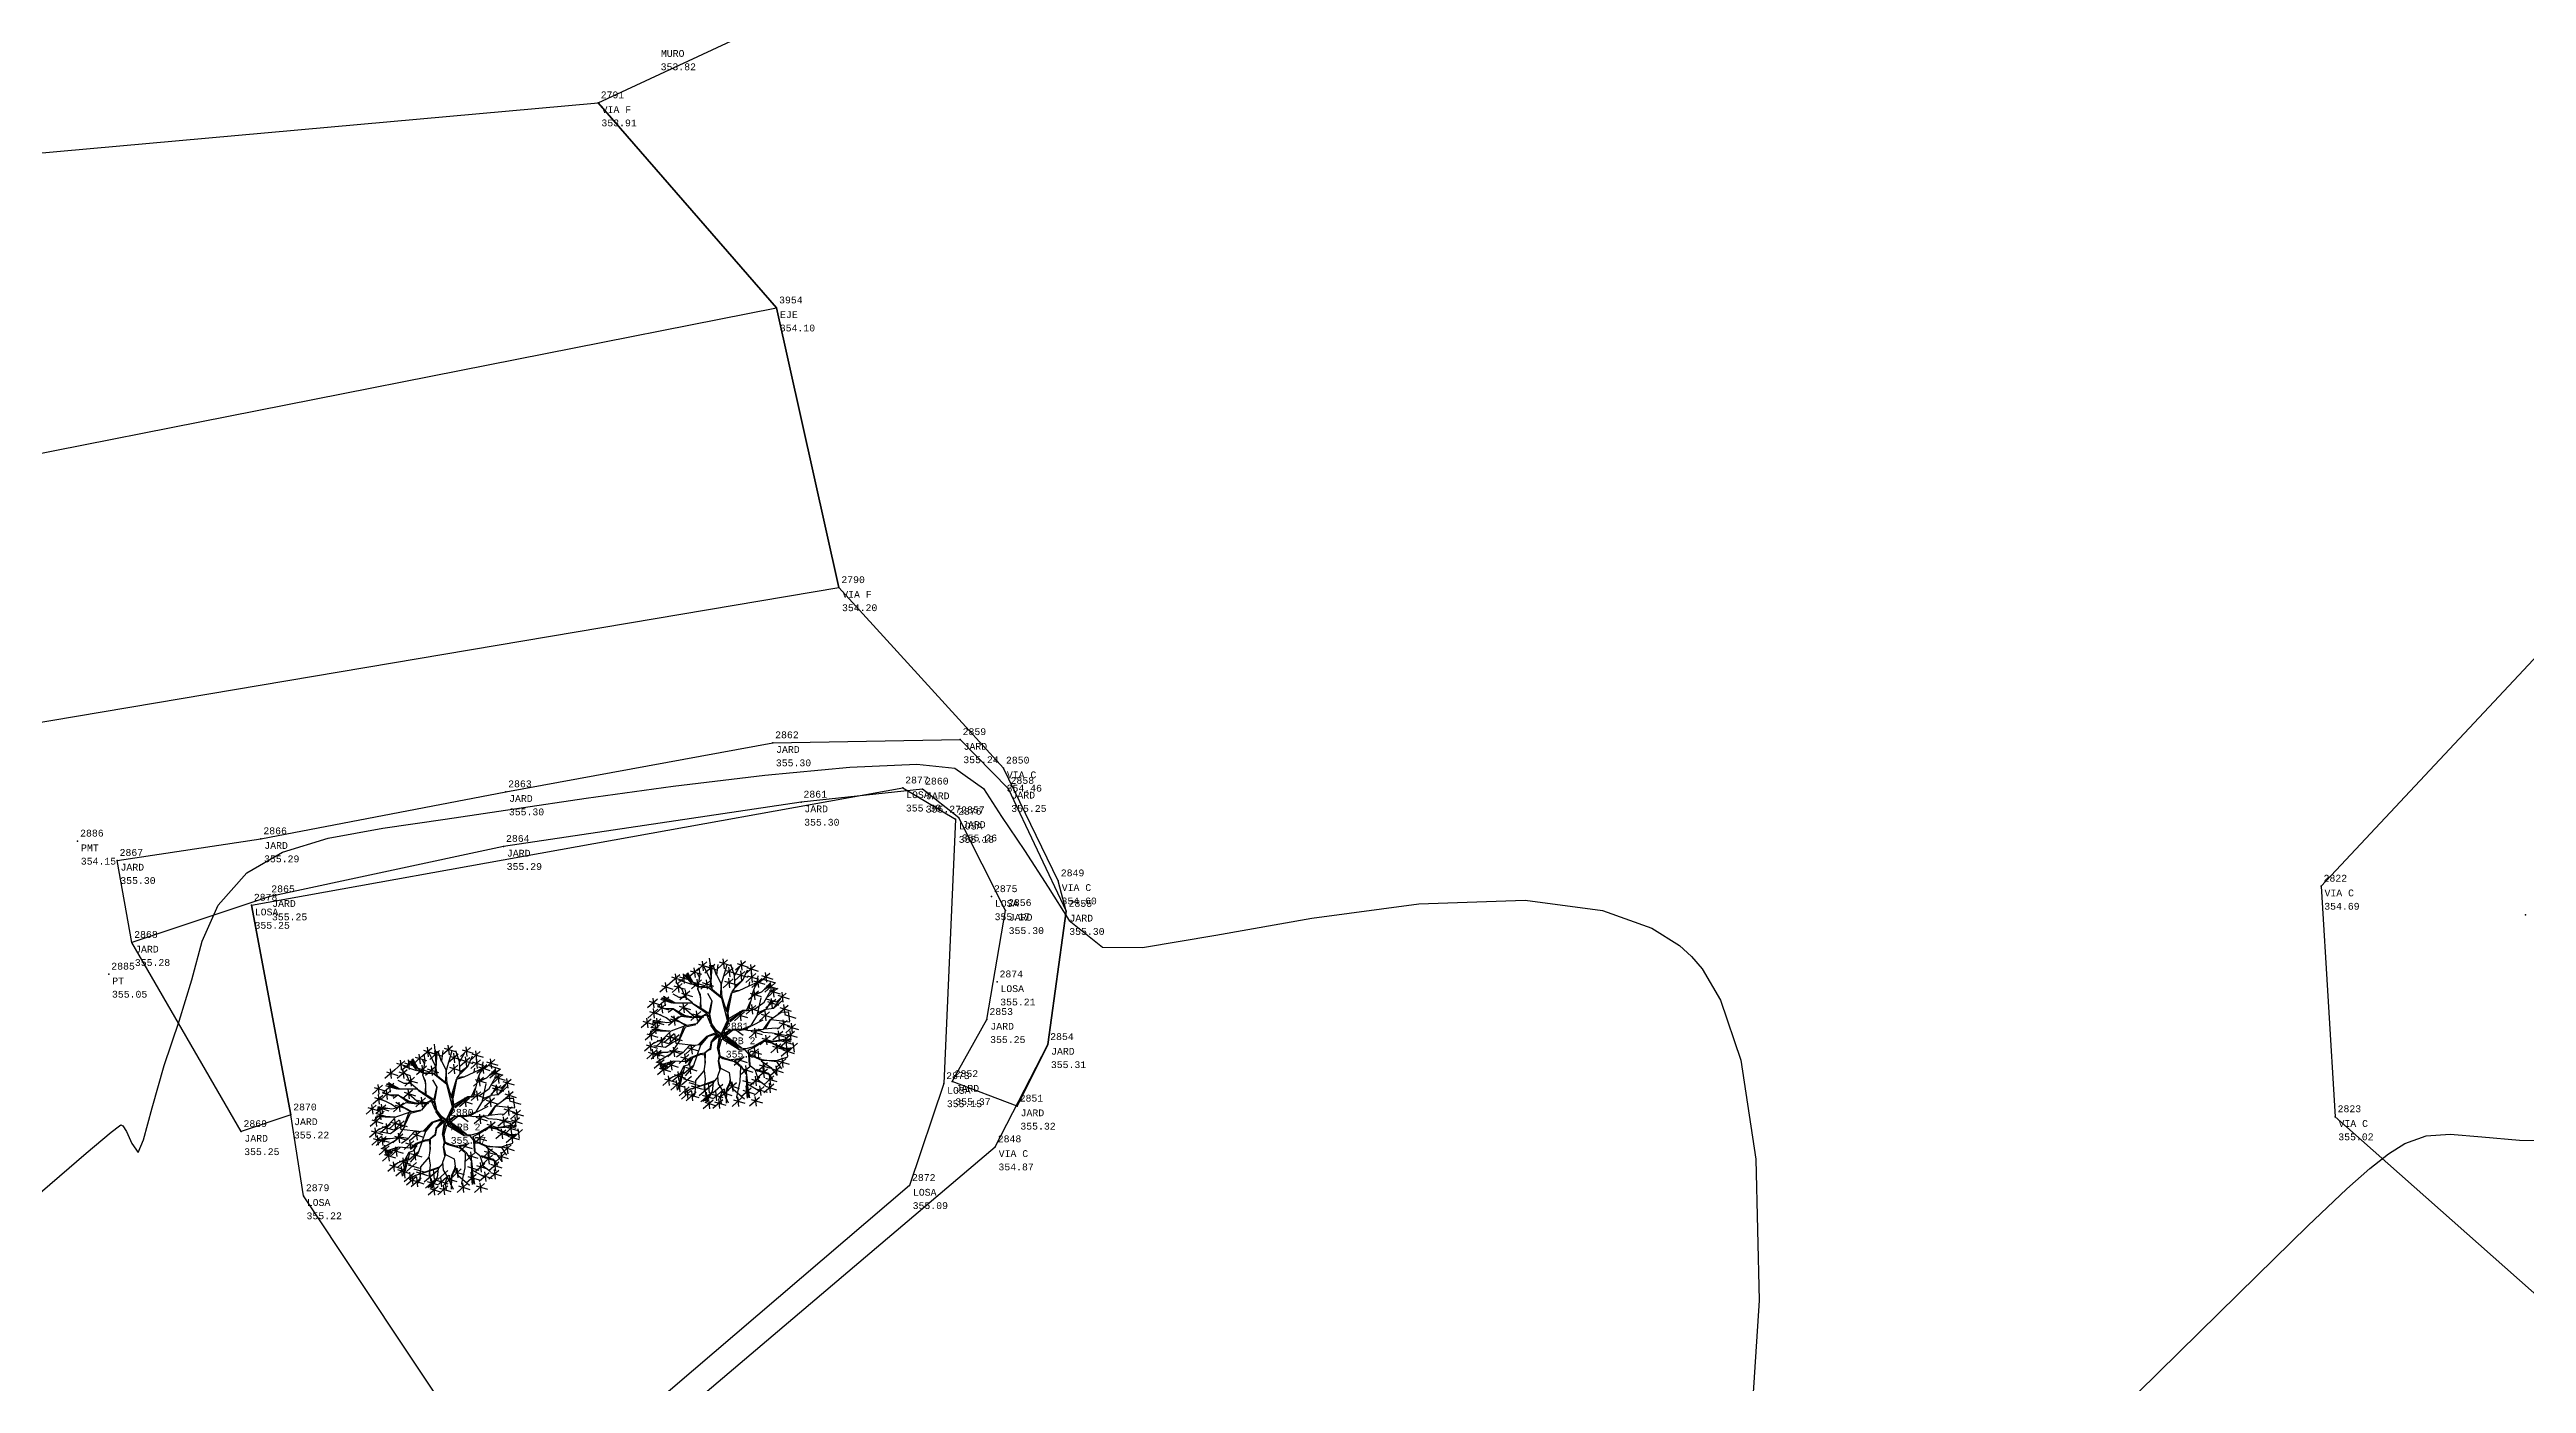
# Model space of a CAD drawing. Header units: metres. Extents: x 5050628 to 5051715, y 2427226 to 2427693.
# Drawn here: x 5051658.93 to 5051677.12, y 2427656.23 to 2427666.03 of the extents above; entities that cross this region are included whole.
import ezdxf
from ezdxf.enums import TextEntityAlignment as Align

# ---------------------------------------------------------------- set-up
doc = ezdxf.new("R2010")
doc.units = ezdxf.units.M
for name, color, linetype in [('1. Eje Vía', 7, 'Continuous'), ('ARBOLES', 3, 'Continuous'), ('C-TOPO-MINR-N', 11, 'Continuous'), ('CVL_PUNTO', 2, 'Continuous'), ('CVL_PUNTO_COR', 2, 'Continuous'), ('CVL_PUNTO_NUM', 2, 'Continuous'), ('Jardinera', 102, 'Continuous'), ('Losa', 253, 'Continuous'), ('Via Concreto', 252, 'Continuous'), ('Vía', 40, 'Continuous')]:
    doc.layers.add(name, color=color, linetype=linetype)
doc.styles.add('MONOTXT4', font='monotxt4.shx')

# ---------------------------------------------------------------- blocks, each defined once
blk = doc.blocks.new('ar-2')
at = {"layer": 'ARBOLES'}
for p, q in [((29.603, 112.491), (29.626, 112.29)), ((29.982, 112.455), (29.776, 112.272)), ((29.887, 112.473), (29.91, 112.272)), ((28.786, 111.965), (28.579, 111.782)), ((28.69, 111.982), (28.714, 111.782)), ((28.994, 112.147), (28.788, 111.964)), ((28.821, 112.102), (29.055, 112.03)), ((29.043, 111.964), (28.837, 111.781)), ((28.899, 112.164), (28.922, 111.964)), ((28.948, 111.981), (28.971, 111.781)), ((29.159, 112.15), (28.953, 111.966)), ((29.24, 111.943), (28.972, 112.031)), ((28.986, 112.105), (29.22, 112.033)), ((29.064, 112.167), (29.087, 111.966)), ((29.381, 112.272), (29.175, 112.089)), ((29.208, 112.227), (29.442, 112.155)), ((29.442, 112.04), (29.235, 111.857)), ((29.269, 111.995), (29.502, 111.923)), ((29.286, 112.289), (29.309, 112.089)), ((29.552, 112.413), (29.346, 112.23)), ((29.401, 112.088), (29.364, 112.162)), ((29.379, 112.368), (29.613, 112.296)), ((29.632, 112.027), (29.426, 111.844)), ((29.457, 112.43), (29.48, 112.23)), ((29.459, 111.982), (29.692, 111.91)), ((29.716, 112.36), (29.509, 112.177)), ((29.537, 112.044), (29.56, 111.844)), ((29.543, 112.315), (29.776, 112.243)), ((29.809, 112.411), (30.043, 112.339)), ((30.096, 112.061), (29.889, 111.878)), ((30.099, 112.288), (29.893, 112.105)), ((29.923, 112.016), (30.156, 111.944)), ((29.926, 112.243), (30.16, 112.171)), ((30, 112.078), (30.023, 111.878)), ((30.004, 112.305), (30.027, 112.105)), ((30.344, 112.212), (30.137, 112.029)), ((30.353, 112.423), (30.146, 112.24)), ((30.171, 112.168), (30.404, 112.095)), ((30.18, 112.379), (30.413, 112.306)), ((30.248, 112.23), (30.271, 112.029)), ((30.257, 112.441), (30.28, 112.24)), ((30.555, 112.339), (30.348, 112.155)), ((30.566, 112.171), (30.36, 111.988)), ((30.382, 112.294), (30.615, 112.222)), ((30.393, 112.127), (30.627, 112.054)), ((30.434, 111.919), (30.446, 112)), ((30.459, 112.356), (30.482, 112.155)), ((30.471, 112.189), (30.494, 111.988)), ((30.694, 112.066), (30.488, 111.883)), ((30.521, 112.021), (30.755, 111.949)), ((30.599, 112.083), (30.622, 111.883)), ((30.86, 112.173), (30.654, 111.99)), ((30.687, 112.129), (30.921, 112.056)), ((30.743, 112.051), (30.977, 111.979)), ((30.963, 111.971), (30.756, 111.788)), ((30.765, 112.191), (30.788, 111.99)), ((30.867, 111.988), (30.89, 111.788)), ((28.528, 111.641), (28.322, 111.457)), ((28.536, 111.431), (28.33, 111.248)), ((28.355, 111.596), (28.589, 111.524)), ((28.433, 111.658), (28.456, 111.457)), ((28.441, 111.449), (28.464, 111.248)), ((28.703, 111.533), (28.497, 111.35)), ((28.68, 111.44), (28.53, 111.502)), ((28.764, 111.682), (28.558, 111.499)), ((28.608, 111.55), (28.631, 111.35)), ((28.613, 111.92), (28.846, 111.848)), ((28.669, 111.7), (28.692, 111.499)), ((28.87, 111.919), (29.104, 111.847)), ((29.153, 111.542), (28.947, 111.359)), ((28.98, 111.498), (29.214, 111.426)), ((29.198, 111.809), (28.992, 111.626)), ((29.025, 111.764), (29.259, 111.692)), ((29.058, 111.56), (29.081, 111.359)), ((29.29, 111.272), (29.084, 111.452)), ((29.103, 111.827), (29.126, 111.626)), ((30.572, 111.509), (30.366, 111.326)), ((30.399, 111.465), (30.632, 111.392)), ((30.449, 111.764), (30.683, 111.692)), ((30.477, 111.527), (30.5, 111.326)), ((30.527, 111.827), (30.55, 111.626)), ((30.603, 111.328), (30.677, 111.671)), ((30.79, 111.926), (31.023, 111.854)), ((30.808, 111.591), (31.042, 111.519)), ((31.017, 111.865), (30.81, 111.682)), ((30.844, 111.82), (31.077, 111.748)), ((30.857, 111.782), (30.956, 111.857)), ((30.921, 111.882), (30.945, 111.682)), ((31.2, 111.764), (30.994, 111.581)), ((31.027, 111.72), (31.261, 111.648)), ((31.239, 111.509), (31.033, 111.326)), ((31.066, 111.465), (31.3, 111.392)), ((31.105, 111.782), (31.128, 111.581)), ((31.144, 111.527), (31.167, 111.326)), ((28.4, 111.227), (28.194, 111.044)), ((28.227, 111.182), (28.46, 111.11)), ((28.48, 110.97), (28.274, 110.787)), ((28.305, 111.244), (28.328, 111.044)), ((28.307, 110.925), (28.541, 110.853)), ((28.363, 111.387), (28.597, 111.315)), ((28.569, 111.108), (28.363, 110.925)), ((28.385, 110.987), (28.408, 110.787)), ((28.603, 111.231), (28.396, 111.048)), ((28.43, 111.186), (28.663, 111.114)), ((28.474, 111.126), (28.497, 110.925)), ((28.507, 111.248), (28.53, 111.048)), ((28.875, 110.925), (28.669, 110.742)), ((28.964, 111.276), (28.758, 111.092)), ((28.78, 110.942), (28.803, 110.742)), ((28.869, 111.293), (28.892, 111.092)), ((28.885, 110.919), (28.908, 110.719)), ((29.426, 111.381), (29.22, 111.198)), ((29.253, 111.336), (29.486, 111.264)), ((29.331, 111.398), (29.354, 111.198)), ((30.16, 111.33), (30.393, 111.258)), ((30.237, 111.392), (30.26, 111.192)), ((30.638, 111.025), (30.432, 110.841)), ((30.465, 110.98), (30.699, 110.908)), ((30.543, 111.042), (30.566, 110.841)), ((30.85, 111.375), (30.644, 111.192)), ((30.677, 111.33), (30.911, 111.258)), ((30.755, 111.392), (30.778, 111.192)), ((31.128, 110.97), (30.922, 110.787)), ((31.222, 111.198), (31.016, 111.015)), ((31.033, 110.987), (31.056, 110.787)), ((31.049, 111.153), (31.283, 111.081)), ((31.094, 111.372), (31.231, 111.378)), ((31.127, 111.215), (31.15, 111.015)), ((31.368, 110.97), (31.162, 110.787)), ((31.164, 111.32), (31.398, 111.248)), ((31.394, 111.125), (31.188, 110.942)), ((31.195, 110.925), (31.428, 110.853)), ((31.221, 111.081), (31.455, 111.009)), ((31.242, 111.382), (31.265, 111.182)), ((31.273, 110.987), (31.296, 110.787)), ((31.299, 111.143), (31.322, 110.942)), ((28.468, 110.742), (28.262, 110.559)), ((28.295, 110.697), (28.529, 110.625)), ((28.513, 110.584), (28.307, 110.401)), ((28.34, 110.539), (28.574, 110.467)), ((28.373, 110.759), (28.396, 110.559)), ((28.608, 110.578), (28.402, 110.395)), ((28.418, 110.601), (28.441, 110.401)), ((28.435, 110.533), (28.669, 110.461)), ((28.699, 110.836), (28.493, 110.653)), ((28.513, 110.595), (28.536, 110.395)), ((28.526, 110.791), (28.759, 110.719)), ((28.574, 110.403), (28.597, 110.203)), ((28.604, 110.853), (28.627, 110.653)), ((28.702, 110.88), (28.936, 110.808)), ((28.953, 110.629), (28.747, 110.446)), ((28.98, 110.902), (28.774, 110.719)), ((28.78, 110.585), (29.013, 110.513)), ((28.807, 110.857), (29.041, 110.785)), ((28.858, 110.647), (28.881, 110.446)), ((29.183, 110.491), (28.977, 110.308)), ((29.01, 110.446), (29.243, 110.374)), ((29.088, 110.508), (29.111, 110.308)), ((29.32, 110.686), (29.114, 110.503)), ((29.147, 110.641), (29.381, 110.569)), ((29.225, 110.703), (29.248, 110.503)), ((30.328, 110.446), (30.122, 110.263)), ((30.155, 110.402), (30.389, 110.329)), ((30.627, 110.614), (30.421, 110.43)), ((30.454, 110.569), (30.687, 110.497)), ((30.532, 110.631), (30.555, 110.43)), ((30.868, 110.88), (30.662, 110.697)), ((30.773, 110.897), (30.796, 110.697)), ((31.089, 110.713), (30.883, 110.53)), ((30.916, 110.668), (31.15, 110.596)), ((30.994, 110.73), (31.017, 110.53)), ((31.2, 110.407), (30.994, 110.224)), ((31.276, 110.82), (31.07, 110.637)), ((31.301, 110.632), (31.094, 110.449)), ((31.103, 110.776), (31.336, 110.704)), ((31.105, 110.425), (31.128, 110.224)), ((31.128, 110.587), (31.361, 110.515)), ((31.181, 110.838), (31.204, 110.637)), ((31.205, 110.649), (31.228, 110.449)), ((31.433, 110.725), (31.227, 110.542)), ((31.338, 110.742), (31.361, 110.542)), ((28.669, 110.386), (28.463, 110.203)), ((28.738, 110.254), (28.532, 110.071)), ((28.565, 110.21), (28.798, 110.138)), ((28.848, 110.035), (28.641, 109.852)), ((28.643, 110.272), (28.666, 110.071)), ((28.675, 109.99), (28.908, 109.918)), ((28.897, 110.351), (28.69, 110.168)), ((28.724, 110.306), (28.957, 110.234)), ((28.752, 110.053), (28.776, 109.852)), ((28.801, 110.368), (28.825, 110.168)), ((29.013, 109.94), (28.807, 109.757)), ((28.84, 109.895), (29.074, 109.823)), ((29.048, 110.123), (28.842, 109.94)), ((28.875, 110.078), (29.109, 110.006)), ((28.918, 109.957), (28.941, 109.757)), ((28.953, 110.14), (28.976, 109.94)), ((28.974, 109.92), (28.997, 109.72)), ((29.237, 110.04), (29.031, 109.856)), ((29.064, 109.995), (29.297, 109.923)), ((29.113, 110.228), (29.346, 110.156)), ((29.181, 109.913), (29.414, 109.841)), ((29.581, 109.897), (29.605, 109.696)), ((30.165, 109.907), (29.959, 109.724)), ((30.449, 110.246), (30.243, 110.063)), ((30.276, 110.201), (30.51, 110.129)), ((30.294, 109.956), (30.527, 109.884)), ((30.354, 110.263), (30.377, 110.063)), ((30.65, 110.024), (30.444, 109.841)), ((30.477, 109.979), (30.71, 109.907)), ((30.555, 110.041), (30.578, 109.841)), ((30.811, 110.324), (30.605, 110.14)), ((30.811, 110.191), (30.605, 110.008)), ((30.638, 110.279), (30.872, 110.207)), ((30.716, 110.341), (30.739, 110.14)), ((30.716, 110.208), (30.739, 110.008)), ((30.944, 110.051), (30.738, 109.868)), ((30.771, 110.006), (31.004, 109.934)), ((30.844, 109.897), (30.867, 109.696)), ((30.849, 110.068), (30.872, 109.868)), ((31.078, 110.24), (30.872, 110.057)), ((30.883, 110.226), (31.007, 110.065)), ((30.905, 110.195), (31.138, 110.123)), ((30.983, 110.257), (31.006, 110.057)), ((29.186, 109.821), (28.979, 109.638)), ((29.235, 109.753), (29.028, 109.57)), ((29.09, 109.838), (29.113, 109.638)), ((29.331, 109.718), (29.124, 109.535)), ((29.139, 109.77), (29.162, 109.57)), ((29.158, 109.673), (29.391, 109.601)), ((29.23, 109.845), (29.463, 109.773)), ((29.235, 109.735), (29.259, 109.535)), ((29.603, 109.817), (29.397, 109.634)), ((29.459, 109.65), (29.692, 109.578)), ((29.684, 109.547), (29.478, 109.364)), ((29.508, 109.835), (29.531, 109.634)), ((29.511, 109.502), (29.745, 109.43)), ((29.514, 109.523), (29.632, 109.679)), ((29.537, 109.712), (29.56, 109.512)), ((29.589, 109.564), (29.612, 109.364)), ((29.654, 109.673), (29.887, 109.601)), ((29.887, 109.874), (29.681, 109.691)), ((29.887, 109.556), (29.681, 109.373)), ((29.904, 109.773), (29.698, 109.59)), ((29.714, 109.512), (29.948, 109.44)), ((29.731, 109.735), (29.754, 109.535)), ((29.792, 109.574), (29.815, 109.373)), ((30.01, 109.763), (29.803, 109.579)), ((29.869, 109.753), (29.831, 109.61)), ((29.831, 109.61), (29.85, 109.479)), ((29.837, 109.718), (30.07, 109.646)), ((29.914, 109.78), (29.938, 109.579)), ((29.992, 109.862), (30.226, 109.79)), ((30.282, 109.601), (30.076, 109.418)), ((30.109, 109.556), (30.343, 109.484)), ((30.167, 109.616), (30.211, 109.523)), ((30.187, 109.618), (30.21, 109.418)), ((30.471, 109.796), (30.265, 109.613)), ((30.298, 109.751), (30.532, 109.679)), ((30.376, 109.813), (30.399, 109.613)), ((30.645, 109.605), (30.439, 109.422)), ((30.472, 109.561), (30.706, 109.489)), ((30.743, 109.829), (30.537, 109.646)), ((30.55, 109.623), (30.573, 109.422)), ((30.57, 109.784), (30.804, 109.712)), ((30.648, 109.846), (30.671, 109.646)), ((30.94, 109.879), (30.733, 109.696)), ((30.767, 109.835), (31, 109.763))]:
    blk.add_line(p, q, dxfattribs=at)
at = {"layer": 'ARBOLES', "color": 27}
for p, q in [((29.041, 111.839), (28.91, 111.982)), ((29.245, 111.956), (29.091, 112.149)), ((29.115, 112.149), (29.24, 111.988)), ((29.24, 111.988), (29.14, 112.174)), ((29.277, 111.969), (29.158, 112.187)), ((29.383, 111.888), (29.245, 111.956)), ((29.383, 111.9), (29.277, 111.969)), ((29.346, 112.057), (29.369, 111.857)), ((29.37, 111.844), (29.414, 112.149)), ((29.414, 112.149), (29.395, 112.287)), ((29.638, 112.025), (29.5, 112.311)), ((29.638, 112.218), (29.619, 112.342)), ((29.619, 111.888), (29.644, 112.043)), ((29.62, 112.377), (29.643, 112.177)), ((29.638, 112.342), (29.65, 112.224)), ((29.644, 112.043), (29.638, 112.218)), ((29.644, 111.993), (29.662, 112.348)), ((29.669, 111.832), (29.644, 111.993)), ((29.756, 112.137), (29.688, 112.342)), ((29.762, 112.143), (29.787, 112.361)), ((29.849, 111.956), (29.762, 112.143)), ((29.837, 111.701), (29.855, 111.95)), ((29.874, 111.677), (29.849, 111.956)), ((29.855, 111.956), (29.974, 112.361)), ((30.129, 112.131), (30.048, 112.355)), ((30.142, 111.882), (30.129, 112.131)), ((30.136, 112.137), (30.229, 112.305)), ((30.142, 111.919), (30.297, 112.038)), ((30.147, 111.882), (30.297, 112.031)), ((30.297, 112.031), (30.396, 112.249)), ((30.428, 111.913), (30.739, 112.056)), ((30.546, 111.888), (30.595, 111.956)), ((30.595, 111.956), (30.621, 112.125)), ((30.701, 111.8), (30.857, 111.963)), ((30.757, 111.863), (30.87, 111.943)), ((28.53, 111.488), (28.763, 111.416)), ((28.591, 111.638), (28.825, 111.565)), ((28.853, 111.558), (28.611, 111.664)), ((28.853, 111.564), (28.636, 111.67)), ((28.897, 111.564), (28.654, 111.695)), ((28.853, 111.44), (28.68, 111.44)), ((28.848, 111.434), (28.755, 111.366)), ((28.978, 111.677), (28.853, 111.744)), ((29.245, 111.558), (28.853, 111.558)), ((29.091, 111.303), (28.853, 111.44)), ((29.041, 111.297), (28.854, 111.434)), ((29.091, 111.677), (28.978, 111.677)), ((29.102, 111.683), (29.041, 111.839)), ((29.258, 111.564), (29.102, 111.683)), ((29.494, 111.409), (29.245, 111.558)), ((29.563, 111.334), (29.271, 111.534)), ((29.42, 111.733), (29.37, 111.844)), ((29.37, 111.844), (29.42, 111.683)), ((29.494, 111.894), (29.383, 111.9)), ((29.588, 111.876), (29.383, 111.888)), ((29.42, 111.683), (29.414, 111.471)), ((29.439, 111.458), (29.42, 111.733)), ((29.619, 111.888), (29.494, 111.894)), ((29.662, 111.601), (29.576, 111.757)), ((29.862, 111.657), (29.588, 111.876)), ((29.6, 111.352), (29.656, 111.595)), ((29.625, 111.346), (29.662, 111.601)), ((29.638, 111.906), (29.644, 111.863)), ((29.881, 111.664), (29.669, 111.832)), ((29.98, 111.197), (29.862, 111.657)), ((29.967, 111.378), (29.881, 111.664)), ((29.961, 111.421), (30.067, 111.77)), ((29.98, 111.384), (30.017, 111.534)), ((29.998, 111.365), (30.08, 111.794)), ((30.08, 111.794), (30.142, 111.882)), ((30.086, 111.776), (30.223, 111.82)), ((30.104, 111.813), (30.229, 111.826)), ((30.223, 111.82), (30.428, 111.913)), ((30.297, 111.409), (30.422, 111.421)), ((30.385, 111.421), (30.459, 111.59)), ((30.622, 111.809), (30.416, 111.626)), ((30.422, 111.421), (30.446, 111.502)), ((30.446, 111.502), (30.491, 111.701)), ((30.471, 111.409), (30.565, 111.446)), ((30.484, 111.714), (30.546, 111.888)), ((30.491, 111.701), (30.701, 111.8)), ((30.502, 111.739), (30.695, 111.794)), ((30.565, 111.446), (30.739, 111.577)), ((30.609, 111.322), (30.783, 111.434)), ((30.615, 111.366), (30.789, 111.44)), ((30.739, 111.577), (30.857, 111.782)), ((30.757, 111.85), (30.882, 111.919)), ((30.981, 111.635), (30.775, 111.452)), ((30.783, 111.648), (31.017, 111.576)), ((30.783, 111.434), (30.939, 111.453)), ((30.789, 111.434), (30.895, 111.621)), ((30.886, 111.653), (30.909, 111.452)), ((30.939, 111.453), (31.088, 111.652)), ((30.939, 111.453), (31.119, 111.614)), ((28.396, 111.064), (28.63, 110.991)), ((28.406, 110.992), (28.767, 110.98)), ((28.786, 110.98), (28.412, 111.011)), ((28.637, 111.16), (28.419, 111.135)), ((28.431, 111.16), (28.556, 111.166)), ((28.723, 111.148), (28.437, 111.198)), ((28.711, 111.253), (28.481, 111.359)), ((28.804, 110.979), (28.648, 110.817)), ((28.829, 111.166), (28.711, 111.253)), ((28.823, 111.166), (28.723, 111.148)), ((28.791, 111.231), (29.025, 111.159)), ((29.102, 111.085), (28.804, 110.979)), ((29.116, 111.085), (28.811, 111.284)), ((29.016, 111.278), (28.823, 111.166)), ((29.072, 111.067), (28.973, 110.799)), ((29.103, 111.06), (28.985, 110.805)), ((28.997, 111.173), (29.14, 111.098)), ((29.246, 111.253), (29.016, 111.278)), ((29.234, 111.272), (29.041, 111.297)), ((29.277, 111.259), (29.091, 111.303)), ((29.339, 111.129), (29.102, 111.085)), ((29.109, 111.067), (29.327, 111.116)), ((29.408, 111.26), (29.265, 111.26)), ((29.457, 111.285), (29.277, 111.259)), ((29.47, 111.285), (29.339, 111.129)), ((29.433, 111.278), (29.339, 111.129)), ((29.544, 111.334), (29.457, 111.285)), ((29.55, 111.309), (29.47, 111.285)), ((29.619, 111.328), (29.494, 111.409)), ((29.738, 110.942), (29.545, 110.868)), ((29.55, 111.309), (29.625, 111.135)), ((29.756, 110.917), (29.551, 110.861)), ((29.595, 111.266), (29.563, 111.334)), ((29.644, 111.11), (29.6, 111.322)), ((29.656, 111.129), (29.619, 111.328)), ((29.763, 110.923), (29.638, 111.098)), ((29.749, 110.967), (29.644, 111.11)), ((29.848, 110.918), (29.651, 110.743)), ((29.756, 110.992), (29.656, 111.129)), ((29.657, 110.768), (29.781, 110.936)), ((29.812, 110.923), (29.657, 110.768)), ((29.855, 110.917), (29.749, 110.967)), ((29.855, 110.917), (29.756, 110.992)), ((29.848, 110.918), (29.775, 110.612)), ((29.848, 110.918), (29.98, 111.197)), ((29.848, 110.918), (30.004, 111.179)), ((29.848, 110.918), (29.887, 110.811)), ((29.893, 110.954), (29.881, 110.917)), ((29.881, 110.917), (29.905, 110.817)), ((29.905, 110.817), (29.918, 110.917)), ((29.918, 110.992), (30.017, 111.16)), ((29.918, 110.936), (30.043, 111.017)), ((29.918, 110.917), (29.918, 110.992)), ((29.924, 110.911), (30.018, 110.986)), ((29.949, 110.886), (30.092, 111.005)), ((29.998, 111.352), (29.967, 111.378)), ((30.004, 111.179), (29.974, 111.346)), ((30.017, 111.179), (29.998, 111.352)), ((30.017, 111.246), (30.297, 111.409)), ((30.018, 110.986), (30.105, 111.017)), ((30.03, 111.209), (30.253, 111.359)), ((30.036, 111.179), (30.309, 111.396)), ((30.092, 111.005), (30.155, 111.005)), ((30.105, 111.017), (30.298, 111.017)), ((30.333, 111.375), (30.126, 111.192)), ((30.155, 111.005), (30.31, 110.892)), ((30.192, 110.986), (30.323, 111.011)), ((30.279, 111.017), (30.472, 111.091)), ((30.298, 111.017), (30.422, 110.992)), ((30.309, 111.396), (30.471, 111.409)), ((30.348, 111.017), (30.478, 111.091)), ((30.422, 110.992), (30.727, 111.017)), ((30.472, 111.091), (30.609, 111.322)), ((30.491, 111.091), (30.721, 111.21)), ((30.528, 110.992), (30.659, 110.986)), ((30.628, 111.005), (30.721, 110.955)), ((30.721, 110.955), (30.908, 110.942)), ((30.727, 111.017), (30.876, 111.216)), ((30.746, 111.023), (30.976, 111.048)), ((30.777, 111.036), (30.889, 111.229)), ((30.876, 111.216), (31.094, 111.372)), ((30.889, 111.216), (31.275, 111.173)), ((30.908, 110.942), (31.293, 110.874)), ((30.955, 110.925), (31.189, 110.853)), ((30.976, 111.048), (31.063, 111.042)), ((28.648, 110.817), (28.418, 110.705)), ((28.699, 110.637), (28.456, 110.675)), ((28.568, 110.525), (28.462, 110.5)), ((28.63, 110.525), (28.475, 110.482)), ((28.798, 110.5), (28.531, 110.339)), ((28.755, 110.538), (28.537, 110.532)), ((28.923, 110.563), (28.63, 110.525)), ((28.848, 110.743), (28.699, 110.637)), ((28.991, 110.793), (28.798, 110.5)), ((28.985, 110.805), (28.848, 110.743)), ((29.284, 110.681), (28.916, 110.724)), ((29.06, 110.538), (28.923, 110.563)), ((29.066, 110.532), (28.923, 110.438)), ((29.178, 110.669), (29.06, 110.538)), ((29.228, 110.432), (29.109, 110.339)), ((29.122, 110.332), (29.228, 110.407)), ((29.228, 110.407), (29.165, 110.282)), ((29.408, 110.693), (29.178, 110.669)), ((29.253, 110.426), (29.184, 110.282)), ((29.414, 110.507), (29.228, 110.432)), ((29.427, 110.494), (29.253, 110.426)), ((29.421, 110.687), (29.271, 110.245)), ((29.545, 110.868), (29.377, 110.693)), ((29.551, 110.861), (29.408, 110.693)), ((29.514, 110.519), (29.414, 110.507)), ((29.501, 110.482), (29.427, 110.494)), ((29.433, 110.693), (29.582, 110.868)), ((29.501, 110.519), (29.52, 110.332)), ((29.613, 110.612), (29.514, 110.525)), ((29.582, 110.575), (29.514, 110.519)), ((29.52, 110.307), (29.526, 110.513)), ((29.626, 110.6), (29.582, 110.575)), ((29.644, 110.774), (29.613, 110.612)), ((29.651, 110.743), (29.626, 110.6)), ((29.812, 110.874), (29.769, 110.625)), ((29.775, 110.612), (29.812, 110.457)), ((29.8, 110.45), (29.787, 110.357)), ((29.819, 110.432), (29.794, 110.364)), ((29.856, 110.812), (29.8, 110.618)), ((29.8, 110.618), (29.825, 110.469)), ((29.812, 110.457), (29.887, 110.413)), ((29.825, 110.469), (29.912, 110.426)), ((29.887, 110.811), (30.223, 110.599)), ((29.887, 110.413), (30.124, 110.345)), ((29.912, 110.426), (30.092, 110.37)), ((29.93, 110.898), (30.291, 110.618)), ((29.937, 110.805), (29.93, 110.867)), ((29.93, 110.867), (30.21, 110.655)), ((30.204, 110.631), (29.937, 110.805)), ((30.21, 110.655), (29.967, 110.811)), ((30.285, 110.413), (30.055, 110.382)), ((30.13, 110.37), (30.285, 110.413)), ((30.291, 110.618), (30.204, 110.631)), ((30.223, 110.599), (30.341, 110.593)), ((30.309, 110.618), (30.372, 110.618)), ((30.341, 110.593), (30.422, 110.493)), ((30.372, 110.618), (30.502, 110.649)), ((30.403, 110.581), (30.446, 110.493)), ((30.409, 110.581), (30.534, 110.643)), ((30.416, 110.488), (30.428, 110.282)), ((30.422, 110.493), (30.701, 110.369)), ((30.453, 110.282), (30.435, 110.482)), ((30.446, 110.493), (30.695, 110.388)), ((30.502, 110.649), (30.739, 110.787)), ((30.534, 110.643), (30.733, 110.768)), ((30.695, 110.835), (30.928, 110.763)), ((30.733, 110.768), (30.9, 110.737)), ((30.739, 110.787), (30.882, 110.755)), ((30.882, 110.755), (31.199, 110.787)), ((30.9, 110.737), (31.156, 110.631)), ((31.138, 110.612), (30.907, 110.724)), ((31.181, 110.811), (30.919, 110.761)), ((31.019, 110.376), (31.231, 110.443)), ((31.249, 110.581), (31.138, 110.612)), ((31.261, 110.599), (31.144, 110.625)), ((31.156, 110.631), (31.274, 110.625)), ((31.298, 110.798), (31.181, 110.811)), ((31.199, 110.787), (31.293, 110.755)), ((31.298, 110.78), (31.224, 110.792)), ((28.496, 110.341), (28.729, 110.269)), ((28.86, 110.357), (28.58, 110.27)), ((28.705, 110.282), (28.58, 110.257)), ((28.599, 110.233), (28.705, 110.282)), ((28.612, 110.208), (28.842, 110.345)), ((28.991, 110.096), (28.755, 109.984)), ((29.109, 110.339), (28.86, 110.357)), ((29.035, 110.158), (28.96, 109.791)), ((29.091, 110.245), (28.973, 109.766)), ((29.078, 110.251), (28.991, 110.096)), ((29.184, 110.282), (29.078, 110.251)), ((29.286, 110.273), (29.08, 110.09)), ((29.271, 110.245), (29.103, 110.052)), ((29.191, 110.29), (29.214, 110.09)), ((29.676, 109.915), (29.215, 109.772)), ((29.246, 109.784), (29.713, 109.952)), ((29.321, 109.952), (29.302, 109.679)), ((29.489, 110.152), (29.321, 109.952)), ((29.52, 110.332), (29.489, 110.152)), ((29.52, 109.984), (29.489, 109.753)), ((29.495, 110.164), (29.52, 109.984)), ((29.682, 109.915), (29.663, 109.729)), ((29.781, 110.027), (29.682, 109.915)), ((29.831, 110.195), (29.775, 110.04)), ((29.775, 110.04), (29.787, 109.884)), ((29.787, 110.357), (29.819, 110.183)), ((29.787, 109.884), (29.869, 109.753)), ((29.794, 110.364), (29.837, 110.208)), ((29.837, 110.208), (30.018, 110.12)), ((30.024, 109.909), (29.955, 109.76)), ((30.043, 109.915), (29.962, 109.747)), ((30.018, 110.12), (30.043, 109.915)), ((30.03, 109.965), (30.024, 109.909)), ((30.043, 109.915), (30.099, 109.772)), ((30.07, 109.924), (30.093, 109.724)), ((30.124, 110.37), (30.254, 110.264)), ((30.124, 110.345), (30.248, 110.245)), ((30.235, 109.934), (30.167, 109.616)), ((30.248, 110.245), (30.235, 109.934)), ((30.26, 110.257), (30.379, 110.071)), ((30.366, 110.046), (30.379, 109.853)), ((30.379, 110.071), (30.397, 109.884)), ((30.391, 109.884), (30.441, 109.592)), ((30.397, 109.884), (30.652, 109.735)), ((30.428, 110.282), (30.546, 110.189)), ((30.546, 110.189), (30.615, 109.971)), ((30.565, 110.171), (30.814, 110.102)), ((30.578, 110.189), (30.827, 110.108)), ((30.615, 109.971), (30.771, 109.853)), ((30.638, 110.146), (30.872, 110.074)), ((30.683, 110.364), (30.883, 110.226)), ((30.695, 110.388), (31, 110.35)), ((30.701, 110.369), (31.019, 110.376)), ((30.827, 110.108), (30.914, 109.977)), ((31, 110.35), (31.099, 110.195)), ((31.027, 110.363), (31.261, 110.29)), ((29.215, 109.772), (29.085, 109.691)), ((29.302, 109.679), (29.259, 109.616)), ((29.632, 109.695), (29.426, 109.512)), ((29.677, 109.879), (29.47, 109.696)), ((29.663, 109.729), (29.47, 109.517)), ((29.663, 109.722), (29.539, 109.511)), ((29.875, 109.753), (29.999, 109.492)), ((29.962, 109.747), (29.955, 109.486)), ((30.099, 109.772), (30.335, 109.573)), ((30.397, 109.585), (30.372, 109.841)), ((30.379, 109.853), (30.422, 109.592))]:
    blk.add_line(p, q, dxfattribs=at)

msp = doc.modelspace()

# ---------------------------------------------------------------- linework, layer by layer
at = {"layer": '1. Eje Vía', "elevation": 280.286, "flags": 128}
msp.add_lwpolyline([(5051542.476, 2427664.661), (5051548.504, 2427667.464), (5051554.589, 2427670.228), (5051560.516, 2427672.285), (5051567.305, 2427673.596), (5051573.644, 2427674.365), (5051580.454, 2427673.946), (5051586.673, 2427673.236), (5051592.858, 2427672.363), (5051600.825, 2427670.745), (5051607.092, 2427669.006), (5051613.712, 2427667.94), (5051620.059, 2427666.438), (5051626.599, 2427664.856), (5051632.613, 2427663.545), (5051638.513, 2427662.883), (5051644.52, 2427662.457), (5051650.851, 2427662.303), (5051656.955, 2427662.685), (5051664.269, 2427664.13)], dxfattribs=at)
at = {"layer": 'C-TOPO-MINR-N', "color": 32, "linetype": 'Continuous', "lineweight": -3}
for points in [[(5051658.806, 2427657.586, 355.966), (5051659.197, 2427657.922, 355.966), (5051659.381, 2427658.077, 355.966), (5051659.443, 2427658.125, 355.966), (5051659.453, 2427658.131, 355.966), (5051659.468, 2427658.123, 355.966), (5051659.495, 2427658.082, 355.966), (5051659.533, 2427657.995, 355.966), (5051659.579, 2427657.928, 355.966), (5051659.619, 2427658.022, 355.966), (5051659.683, 2427658.255, 355.966), (5051659.77, 2427658.566, 355.966), (5051659.88, 2427658.892, 355.966), (5051659.973, 2427659.196, 355.966), (5051660.05, 2427659.48, 355.966), (5051660.167, 2427659.743, 355.966), (5051660.378, 2427659.982, 355.966), (5051660.639, 2427660.134, 355.966), (5051660.975, 2427660.237, 355.966), (5051661.376, 2427660.31, 355.966), (5051661.835, 2427660.375, 355.966), (5051662.343, 2427660.451, 355.966), (5051662.869, 2427660.531, 355.966), (5051663.51, 2427660.619, 355.966), (5051664.183, 2427660.699, 355.966), (5051664.806, 2427660.757, 355.966), (5051665.298, 2427660.779, 355.966), (5051665.577, 2427660.75, 355.966), (5051665.788, 2427660.601, 355.966), (5051665.921, 2427660.396, 355.966), (5051666.089, 2427660.145, 355.966), (5051666.264, 2427659.876, 355.966), (5051666.418, 2427659.631, 355.966), (5051666.663, 2427659.436, 355.966), (5051666.956, 2427659.433, 355.966), (5051667.496, 2427659.523, 355.966), (5051668.2, 2427659.649, 355.966), (5051668.985, 2427659.754, 355.966), (5051669.767, 2427659.78, 355.966), (5051670.334, 2427659.706, 355.966), (5051670.698, 2427659.576, 355.966), (5051670.901, 2427659.447, 355.966), (5051670.989, 2427659.368, 355.966), (5051671.067, 2427659.276, 355.966), (5051671.202, 2427659.047, 355.966), (5051671.35, 2427658.605, 355.966), (5051671.461, 2427657.878, 355.966), (5051671.485, 2427656.842, 355.966), (5051671.416, 2427655.79, 355.966)], [(5051674.268, 2427656.163, 355.966), (5051674.717, 2427656.606, 355.966), (5051675.143, 2427657.025, 355.966), (5051675.515, 2427657.389, 355.966), (5051675.802, 2427657.661, 355.966), (5051675.972, 2427657.81, 355.966), (5051676.109, 2427657.918, 355.966), (5051676.227, 2427657.994, 355.966), (5051676.384, 2427658.05, 355.966), (5051676.562, 2427658.062, 355.966), (5051676.793, 2427658.042, 355.966), (5051677.07, 2427658.018, 355.966), (5051677.385, 2427658.016, 355.966)]]:
    msp.add_polyline3d(points, dxfattribs=at)
at = {"layer": 'CVL_PUNTO', "color": 4}
for p in [(5051662.959, 2427665.636, 354.373), (5051662.959, 2427665.636, 354.373), (5051664.269, 2427664.13, 354.568), (5051664.269, 2427664.13, 354.568), (5051664.726, 2427662.076, 354.665), (5051664.726, 2427662.076, 354.665), (5051664.24, 2427660.937, 355.763), (5051664.24, 2427660.937, 355.763), (5051665.617, 2427660.96, 355.709), (5051665.617, 2427660.96, 355.709), (5051665.935, 2427660.751, 354.928), (5051665.935, 2427660.751, 354.928), (5051662.279, 2427660.577, 355.769), (5051662.279, 2427660.577, 355.769), (5051665.195, 2427660.605, 355.765), (5051665.195, 2427660.605, 355.765), (5051665.341, 2427660.597, 355.739), (5051665.341, 2427660.597, 355.739), (5051665.969, 2427660.602, 355.721), (5051665.969, 2427660.602, 355.721), (5051664.448, 2427660.501, 355.769), (5051664.448, 2427660.501, 355.769), (5051665.583, 2427660.375, 355.651), (5051665.583, 2427660.375, 355.651), (5051665.606, 2427660.386, 355.724), (5051665.606, 2427660.386, 355.724), (5051659.135, 2427660.215, 354.613), (5051659.135, 2427660.215, 354.613), (5051660.481, 2427660.232, 355.755), (5051660.481, 2427660.232, 355.755), (5051662.263, 2427660.176, 355.756), (5051662.263, 2427660.176, 355.756), (5051659.425, 2427660.073, 355.764), (5051659.425, 2427660.073, 355.764), (5051660.539, 2427659.806, 355.718), (5051660.539, 2427659.806, 355.718), (5051665.847, 2427659.807, 355.633), (5051665.847, 2427659.807, 355.633), (5051666.338, 2427659.923, 355.062), (5051666.338, 2427659.923, 355.062), (5051675.613, 2427659.884, 355.155), (5051675.613, 2427659.884, 355.155), (5051660.411, 2427659.744, 355.714), (5051660.411, 2427659.744, 355.714), (5051665.95, 2427659.705, 355.765), (5051665.95, 2427659.705, 355.765), (5051666.395, 2427659.699, 355.77), (5051666.395, 2427659.699, 355.77), (5051677.114, 2427659.674, 354.892), (5051677.114, 2427659.674, 354.892), (5051659.532, 2427659.471, 355.747), (5051659.532, 2427659.471, 355.747), (5051659.364, 2427659.238, 355.512), (5051659.364, 2427659.238, 355.512), (5051665.888, 2427659.181, 355.677), (5051665.888, 2427659.181, 355.677), (5051665.814, 2427658.905, 355.716), (5051665.814, 2427658.905, 355.716), (5051663.872, 2427658.798, 355.775), (5051663.872, 2427658.798, 355.775), (5051666.26, 2427658.721, 355.776), (5051666.26, 2427658.721, 355.776), (5051665.496, 2427658.434, 355.616), (5051665.496, 2427658.434, 355.616), (5051665.558, 2427658.449, 355.832), (5051665.558, 2427658.449, 355.832), (5051660.7, 2427658.204, 355.687), (5051660.7, 2427658.204, 355.687), (5051661.852, 2427658.165, 355.732), (5051661.852, 2427658.165, 355.732), (5051666.036, 2427658.269, 355.789), (5051666.036, 2427658.269, 355.789), (5051675.716, 2427658.191, 355.487), (5051675.716, 2427658.191, 355.487), (5051660.335, 2427658.082, 355.717), (5051660.335, 2427658.082, 355.717), (5051665.875, 2427657.97, 355.334), (5051665.875, 2427657.97, 355.334), (5051660.793, 2427657.611, 355.688), (5051660.793, 2427657.611, 355.688), (5051665.245, 2427657.686, 355.559), (5051665.245, 2427657.686, 355.559)]:
    msp.add_point(p, dxfattribs=at)
at = {"layer": 'Jardinera', "flags": 128}
for points, elevation in [([(5051666.036, 2427658.269), (5051665.558, 2427658.449), (5051665.814, 2427658.905), (5051665.95, 2427659.705), (5051665.606, 2427660.386), (5051665.341, 2427660.597), (5051664.448, 2427660.501), (5051662.263, 2427660.176), (5051660.539, 2427659.806), (5051659.532, 2427659.471), (5051659.425, 2427660.073), (5051660.481, 2427660.232), (5051662.279, 2427660.577), (5051664.24, 2427660.937), (5051665.617, 2427660.96), (5051665.969, 2427660.602), (5051666.395, 2427659.699), (5051666.26, 2427658.721), (5051666.036, 2427658.269)], 355.789), ([(5051660.411, 2427659.744), (5051660.7, 2427658.204), (5051660.335, 2427658.082), (5051659.532, 2427659.471)], 355.651)]:
    msp.add_lwpolyline(points, dxfattribs=dict(at, elevation=elevation))
at = {"layer": 'Losa', "elevation": 355.651, "flags": 128}
msp.add_lwpolyline([(5051660.7, 2427658.204), (5051660.411, 2427659.744), (5051665.195, 2427660.605), (5051665.583, 2427660.375), (5051665.496, 2427658.434), (5051665.245, 2427657.686), (5051662.375, 2427655.234), (5051660.793, 2427657.611), (5051660.7, 2427658.204)], dxfattribs=at)
at = {"layer": 'Via Concreto'}
for points in [[(5051662.959, 2427665.636, 354.373), (5051669.767, 2427668.803, 354.39), (5051671.422, 2427671.613, 354.573), (5051674.32, 2427676.118, 354.923), (5051676.227, 2427680.456, 355.123), (5051676.838, 2427684, 355.315), (5051676.732, 2427688.017, 355.572)], [(5051714.223, 2427682.264, 359.386), (5051708.324, 2427680.608, 358.483), (5051703.593, 2427680.283, 357.937), (5051698.042, 2427678.741, 357.175), (5051692.774, 2427676.735, 356.454), (5051687.167, 2427675.058, 355.702), (5051685.113, 2427675.256, 355.514), (5051683.4, 2427674.153, 355.419), (5051681.992, 2427671.296, 355.289), (5051680.859, 2427667.384, 355.07), (5051681.038, 2427665.793, 355.159), (5051679.355, 2427664.054, 355.016), (5051677.681, 2427662.088, 355.053), (5051675.613, 2427659.884, 355.155), (5051675.716, 2427658.191, 355.487), (5051678.703, 2427655.543, 356.455), (5051680.762, 2427653.735, 357.09), (5051684.362, 2427650.274, 357.657), (5051688.505, 2427646.827, 358.398), (5051692.988, 2427643.115, 359.283), (5051698.421, 2427638.337, 360.238), (5051702.258, 2427634.968, 361.061)], [(5051647.419, 2427643.08, 357.988), (5051653.916, 2427647.492, 357.204), (5051656.987, 2427650.584, 356.796), (5051660.48, 2427653.395, 356.205), (5051665.875, 2427657.97, 355.334), (5051666.26, 2427658.721, 355.776), (5051666.395, 2427659.699, 355.77), (5051666.338, 2427659.923, 355.062), (5051665.935, 2427660.751, 354.928), (5051664.726, 2427662.076, 354.665), (5051664.269, 2427664.13, 354.568), (5051662.959, 2427665.636, 354.373)]]:
    msp.add_polyline3d(points, dxfattribs=at)
at = {"layer": 'Vía'}
for points in [[(5051539.826, 2427666.605, 347), (5051549.625, 2427670.946, 347.52), (5051555.631, 2427673.303, 347.761), (5051565.749, 2427675.971, 348.211), (5051576.339, 2427677.199, 348.773), (5051586.265, 2427675.769, 349.278), (5051596.554, 2427673.957, 349.874), (5051605.708, 2427672.183, 350.457), (5051615.64, 2427669.519, 350.882), (5051624.468, 2427667.225, 351.456), (5051634.017, 2427665.419, 351.807), (5051643.567, 2427664.795, 352.519), (5051653.117, 2427664.749, 353.329), (5051662.959, 2427665.636, 354.373), (5051664.269, 2427664.13, 354.568), (5051664.726, 2427662.076, 354.665)], [(5051542.538, 2427661.743, 347.034), (5051550.985, 2427665.788, 347.585), (5051557.953, 2427668.758, 347.843), (5051566.606, 2427671.225, 348.22), (5051576.317, 2427672.094, 348.882), (5051585.407, 2427671.033, 349.303), (5051595.826, 2427669.249, 349.936), (5051603.512, 2427667.86, 350.397), (5051614.695, 2427665.254, 351.051), (5051622.818, 2427663.342, 351.533), (5051633.347, 2427661.296, 352.004), (5051642.598, 2427660.402, 352.641), (5051653.282, 2427660.147, 353.58), (5051664.726, 2427662.076, 354.665)]]:
    msp.add_polyline3d(points, dxfattribs=at)

# ---------------------------------------------------------------- block references
at = {"layer": 'ARBOLES', "lineweight": 0, "xscale": 0.3543167345633265, "yscale": 0.3543167345633265, "zscale": 0.3543167345633265}
for p in [(5051653.285, 2427619.498, 355.775), (5051651.265, 2427618.865, 355.732)]:
    msp.add_blockref('ar-2', p, dxfattribs=at)

# ---------------------------------------------------------------- texts
at = {"layer": 'CVL_PUNTO_COR', "color": 4, "style": 'MONOTXT4'}
for s, p in [('353.82', (5051663.417, 2427665.925, 354.283)), ('353.91', (5051662.982, 2427665.513, 354.373)), ('354.10', (5051664.292, 2427664.007, 354.568)), ('354.20', (5051664.749, 2427661.953, 354.665)), ('355.30', (5051664.263, 2427660.814, 355.763)), ('355.24', (5051665.64, 2427660.837, 355.709)), ('354.46', (5051665.958, 2427660.628, 354.928)), ('355.30', (5051662.302, 2427660.454, 355.769)), ('355.30', (5051664.471, 2427660.378, 355.769)), ('355.30', (5051665.218, 2427660.482, 355.765)), ('355.27', (5051665.364, 2427660.474, 355.739)), ('355.25', (5051665.992, 2427660.479, 355.721)), ('355.18', (5051665.606, 2427660.252, 355.651)), ('355.26', (5051665.629, 2427660.263, 355.724)), ('354.15', (5051659.158, 2427660.092, 354.613)), ('355.29', (5051660.504, 2427660.109, 355.755)), ('355.29', (5051662.286, 2427660.053, 355.756)), ('355.30', (5051659.448, 2427659.95, 355.764)), ('354.60', (5051666.361, 2427659.8, 355.062)), ('355.25', (5051660.434, 2427659.621, 355.714)), ('355.25', (5051660.562, 2427659.683, 355.718)), ('355.17', (5051665.87, 2427659.684, 355.633)), ('354.69', (5051675.636, 2427659.761, 355.155)), ('355.30', (5051665.973, 2427659.582, 355.765)), ('355.30', (5051666.418, 2427659.576, 355.77)), ('355.28', (5051659.555, 2427659.348, 355.747)), ('355.05', (5051659.387, 2427659.115, 355.512)), ('355.21', (5051665.911, 2427659.058, 355.677)), ('355.25', (5051665.837, 2427658.782, 355.716)), ('355.31', (5051663.895, 2427658.675, 355.775)), ('355.31', (5051666.283, 2427658.598, 355.776)), ('355.15', (5051665.519, 2427658.311, 355.616)), ('355.37', (5051665.581, 2427658.326, 355.832)), ('355.22', (5051660.723, 2427658.081, 355.687)), ('355.27', (5051661.875, 2427658.042, 355.732)), ('355.32', (5051666.059, 2427658.146, 355.789)), ('355.02', (5051675.739, 2427658.068, 355.487)), ('355.25', (5051660.358, 2427657.959, 355.717)), ('354.87', (5051665.898, 2427657.847, 355.334)), ('355.22', (5051660.816, 2427657.488, 355.688)), ('355.09', (5051665.268, 2427657.563, 355.559))]:
    msp.add_text(s, height=0.05, dxfattribs=at).set_placement(p, align=Align.TOP_LEFT)
at = {"layer": 'CVL_PUNTO_NUM', "color": 4, "style": 'MONOTXT4'}
for s, p in [('MURO', (5051663.419, 2427666.023, 354.283)), ('VIA F', (5051662.984, 2427665.611, 354.373)), ('EJE', (5051664.294, 2427664.105, 354.568)), ('VIA F', (5051664.751, 2427662.051, 354.665)), ('JARD', (5051664.265, 2427660.912, 355.763)), ('JARD', (5051665.642, 2427660.935, 355.709)), ('VIA C', (5051665.96, 2427660.726, 354.928)), ('JARD', (5051662.304, 2427660.552, 355.769)), ('LOSA', (5051665.22, 2427660.58, 355.765)), ('JARD', (5051665.366, 2427660.572, 355.739)), ('JARD', (5051665.994, 2427660.577, 355.721)), ('JARD', (5051664.473, 2427660.476, 355.769)), ('LOSA', (5051665.608, 2427660.35, 355.651)), ('JARD', (5051665.631, 2427660.361, 355.724)), ('PMT', (5051659.16, 2427660.19, 354.613)), ('JARD', (5051660.506, 2427660.207, 355.755)), ('JARD', (5051659.45, 2427660.048, 355.764)), ('JARD', (5051662.288, 2427660.151, 355.756)), ('VIA C', (5051666.363, 2427659.898, 355.062)), ('VIA C', (5051675.638, 2427659.859, 355.155)), ('LOSA', (5051660.436, 2427659.719, 355.714)), ('JARD', (5051660.564, 2427659.781, 355.718)), ('LOSA', (5051665.872, 2427659.782, 355.633)), ('JARD', (5051665.975, 2427659.68, 355.765)), ('JARD', (5051666.42, 2427659.674, 355.77)), ('JARD', (5051659.557, 2427659.446, 355.747)), ('PT', (5051659.389, 2427659.213, 355.512)), ('LOSA', (5051665.913, 2427659.156, 355.677)), ('JARD', (5051665.839, 2427658.88, 355.716)), ('ARB 2', (5051663.897, 2427658.773, 355.775)), ('JARD', (5051666.285, 2427658.696, 355.776)), ('LOSA', (5051665.521, 2427658.409, 355.616)), ('JARD', (5051665.583, 2427658.424, 355.832)), ('JARD', (5051660.725, 2427658.179, 355.687)), ('JARD', (5051666.061, 2427658.244, 355.789)), ('VIA C', (5051675.741, 2427658.166, 355.487)), ('JARD', (5051660.36, 2427658.057, 355.717)), ('ARB 2', (5051661.877, 2427658.14, 355.732)), ('VIA C', (5051665.9, 2427657.945, 355.334)), ('LOSA', (5051665.27, 2427657.661, 355.559)), ('LOSA', (5051660.818, 2427657.586, 355.688))]:
    msp.add_text(s, height=0.05, dxfattribs=at).set_placement(p, align=Align.TOP_LEFT)
for s, p in [('2791', (5051662.977, 2427665.654, 354.373)), ('3954', (5051664.287, 2427664.148, 354.568)), ('2790', (5051664.744, 2427662.094, 354.665)), ('2862', (5051664.258, 2427660.955, 355.763)), ('2859', (5051665.635, 2427660.978, 355.709)), ('2850', (5051665.953, 2427660.769, 354.928)), ('2863', (5051662.297, 2427660.595, 355.769)), ('2861', (5051664.466, 2427660.519, 355.769)), ('2877', (5051665.213, 2427660.623, 355.765)), ('2860', (5051665.359, 2427660.615, 355.739)), ('2858', (5051665.987, 2427660.62, 355.721)), ('2876', (5051665.601, 2427660.393, 355.651)), ('2857', (5051665.624, 2427660.404, 355.724)), ('2886', (5051659.153, 2427660.233, 354.613)), ('2867', (5051659.443, 2427660.091, 355.764)), ('2866', (5051660.499, 2427660.25, 355.755)), ('2864', (5051662.281, 2427660.194, 355.756)), ('2849', (5051666.356, 2427659.941, 355.062)), ('2878', (5051660.429, 2427659.762, 355.714)), ('2865', (5051660.557, 2427659.824, 355.718)), ('2875', (5051665.865, 2427659.825, 355.633)), ('2856', (5051665.968, 2427659.723, 355.765)), ('2822', (5051675.631, 2427659.902, 355.155)), ('2855', (5051666.413, 2427659.717, 355.77)), ('2868', (5051659.55, 2427659.489, 355.747)), ('2885', (5051659.382, 2427659.256, 355.512)), ('2874', (5051665.906, 2427659.199, 355.677)), ('2881', (5051663.89, 2427658.816, 355.775)), ('2853', (5051665.832, 2427658.923, 355.716)), ('2854', (5051666.278, 2427658.739, 355.776)), ('2873', (5051665.514, 2427658.452, 355.616)), ('2852', (5051665.576, 2427658.467, 355.832)), ('2851', (5051666.054, 2427658.287, 355.789)), ('2869', (5051660.353, 2427658.1, 355.717)), ('2870', (5051660.718, 2427658.222, 355.687)), ('2880', (5051661.87, 2427658.183, 355.732)), ('2823', (5051675.734, 2427658.209, 355.487)), ('2848', (5051665.893, 2427657.988, 355.334)), ('2879', (5051660.811, 2427657.629, 355.688)), ('2872', (5051665.263, 2427657.704, 355.559))]:
    msp.add_text(s, height=0.05, dxfattribs=at).set_placement(p, align=Align.BOTTOM_LEFT)

doc.saveas('drawing.dxf')
